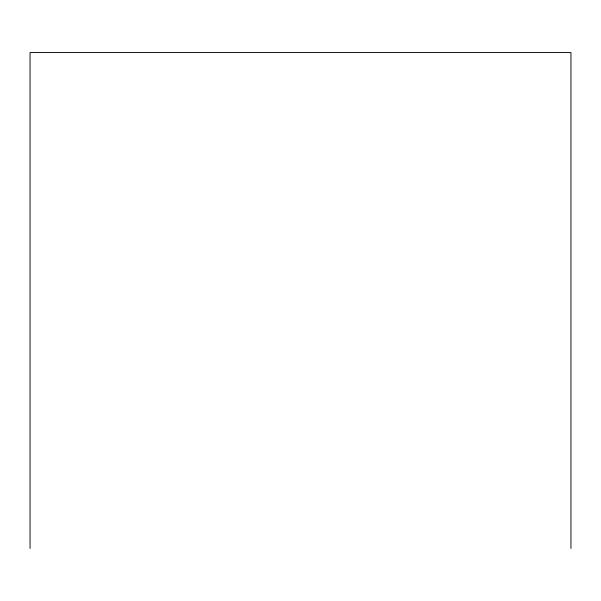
<?xml version="1.0" encoding="UTF-8"?>
<svg xmlns="http://www.w3.org/2000/svg" width="601" height="601" viewBox="0 0 601 601"><rect width="100%" height="100%" fill="white"/><g stroke="black" fill="none" stroke-linecap="round" stroke-linejoin="round"><path stroke-width="0.9" d="M570.95 548.435L570.95 52.565L30.05 52.565L30.05 548.435"/></g></svg>
